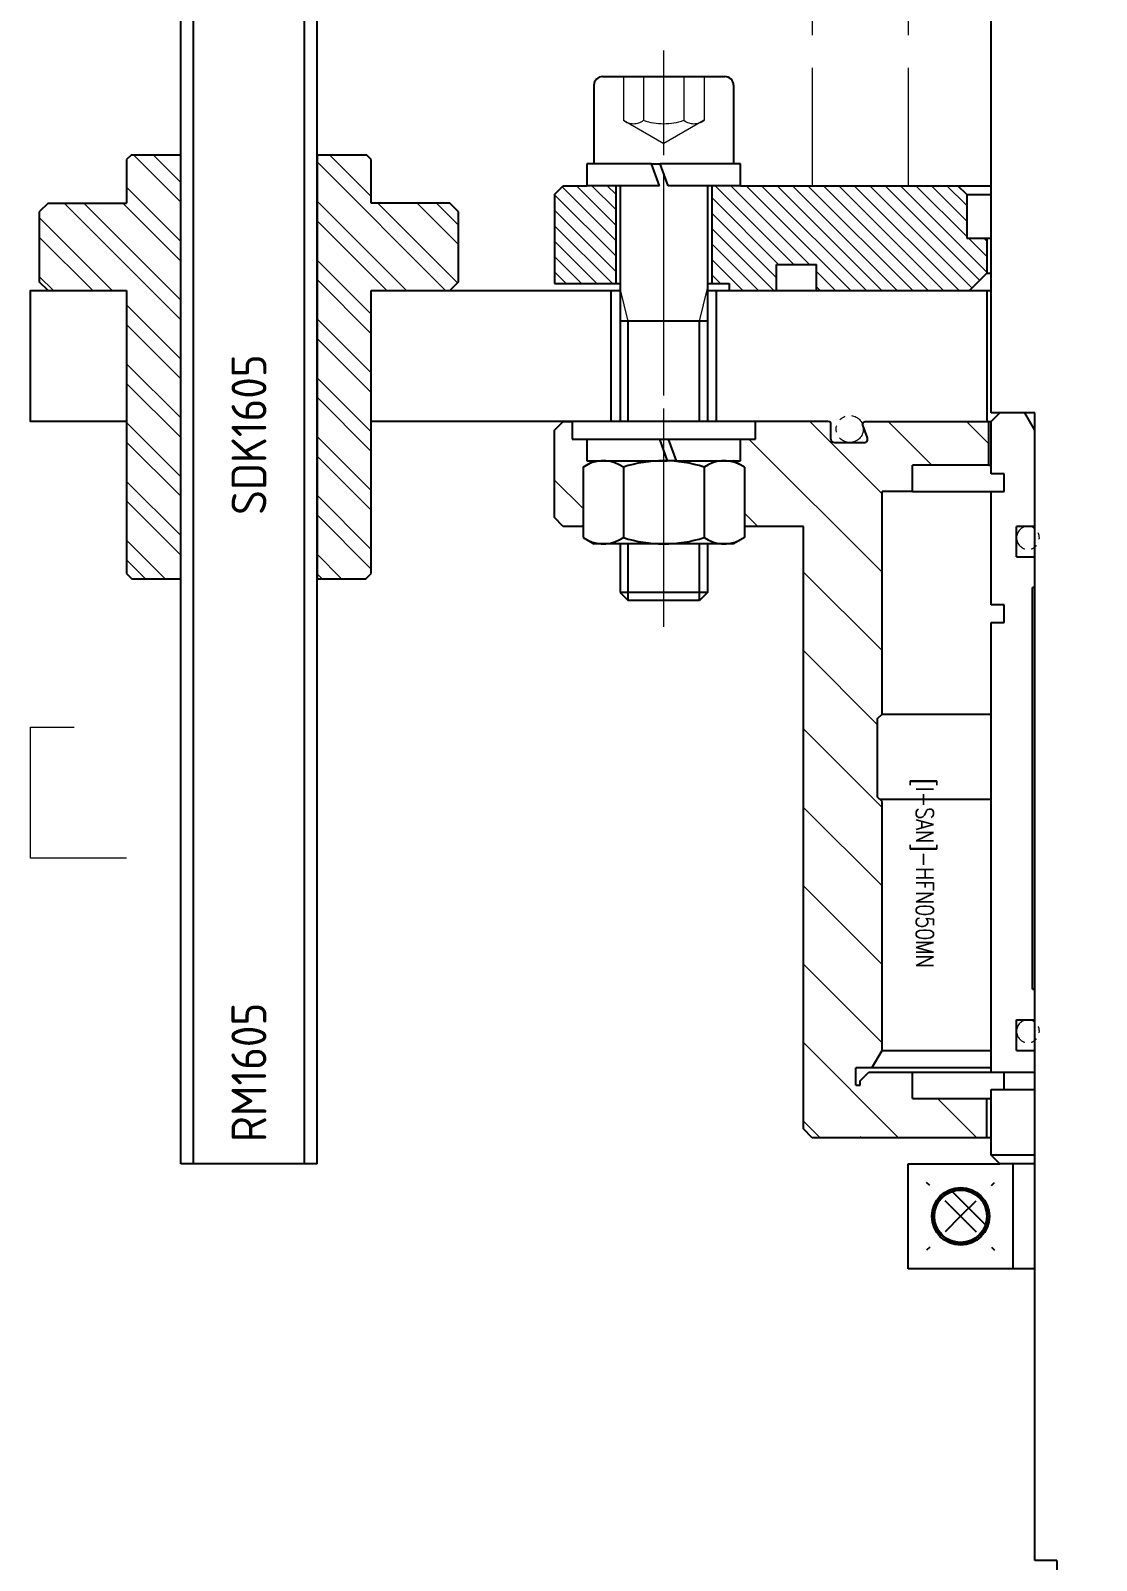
# Model space of a CAD drawing. Header units: millimetres. Extents: x 334 to 3694, y 0 to 2376.
# Drawn here: x 1121.9 to 1244, y 630.5 to 805.7 of the extents above; entities that cross this region are included whole.
import ezdxf
from ezdxf.enums import TextEntityAlignment as Align

# ---------------------------------------------------------------- set-up
doc = ezdxf.new("R2010")
doc.units = ezdxf.units.MM
doc.header["$LTSCALE"] = 3
for name, pattern in [('AM_ISO02W050x2', [3.75, 3, -0.75]), ('AM_ISO08W050x2', [9, 6, -0.75, 1.5, -0.75]), ('CENTER', [2, 1.25, -0.25, 0.25, -0.25]), ('DASHED', [0.75, 0.5, -0.25]), ('PHANTOM', [2.5, 1.25, -0.25, 0.25, -0.25, 0.25, -0.25])]:
    doc.linetypes.add(name, pattern=pattern)
for name, color, linetype, lineweight in [('1_외형선', 7, 'Continuous', 25), ('2_숨은선', 2, 'DASHED', 20), ('3_중심선', 1, 'CENTER', 18), ('5_파단선', 5, 'PHANTOM', 9), ('6_가는선', 3, 'Continuous', 18), ('7_가상선', 6, 'PHANTOM', 9), ('AM_4', 3, 'Continuous', 25)]:
    doc.layers.add(name, color=color, linetype=linetype, lineweight=lineweight)
doc.layers.add('9', color=3, linetype='Continuous')
doc.styles.get("Standard").update_dxf_attribs({"font": 'isocp.shx'})
doc.styles.add('축척01', font='romans.shx', dxfattribs={"width": 0.8, "height": 3, "bigfont": 'whgtxt.shx'})
pattern_1 = [(135, (1320.824111242852, 139.3849628176683), (-4.490128060534569, -4.490128060534585), [])]

# ---------------------------------------------------------------- blocks, each defined once
blk = doc.blocks.new('SW_CENTERMARKSYMBOL_9')
for p, q in [((0, 2.500000000000002), (0, 2.750000000000003)), ((0, 0), (0, 1.250000000000001)), ((-2.500000000000002, 0), (-2.750000000000003, 0)), ((0, 0), (-1.250000000000001, 0)), ((0, 0), (0, -1.250000000000001)), ((0, 0), (1.250000000000001, 0)), ((2.500000000000002, 0), (2.750000000000003, 0)), ((0, -2.500000000000002), (0, -2.750000000000003))]:
    blk.add_line(p, q)
blk = doc.blocks.new('A$C1CC36F42')
at = {"linetype": 'Continuous'}
for p, q in [((50.00000118293087, 15.60000045742436), (240.0000011829305, 15.60000045742436)), ((50.00000118293087, 4.574242211674573e-07), (240.0000011829305, 4.574242211674573e-07))]:
    blk.add_line(p, q, dxfattribs=at)
blk.add_line((50.00000118293087, 4.574242211674573e-07), (50.00000118293087, 15.60000045742436))
at = {"layer": '9', "linetype": 'Continuous'}
for p, q in [((50.00000118293087, 14.15000045742431), (240.0000011829305, 14.15000045742431)), ((50.00000118293076, 1.450000457424267), (240.0000011829305, 1.450000457424267))]:
    blk.add_line(p, q, dxfattribs=at)
at = {"layer": '3_중심선'}
blk.add_text('RM1605', height=4, dxfattribs=at).set_placement((60.47576328512253, 7.800000457424176), align=Align.MIDDLE)
blk = doc.blocks.new('1605SDK')
at = {"layer": '6_가는선'}
h = blk.add_hatch(dxfattribs=at)
h.set_pattern_fill('ANSI32', color=256, scale=0.4999999999999999, angle=-1.272221872585407e-14)
h.set_pattern_definition([(44.99999999999999, (-595.1730891337835, 887.6609036433792), (-3.367596045400931, 3.367596045400933), []), (44.99999999999999, (-592.9280241337834, 887.6609036433792), (-3.367596045400931, 3.367596045400933), [])])
h.paths.add_polyline_path([(196.2500001825142, 158.8000005964104), (196.2500001825142, 164.5000019464105), (195.7500001825142, 165.0000019464105), (190.7500001825142, 165.0000019464105), (190.7500061825142, 174.0000050964106), (189.7500061825142, 175.0000050964106), (181.7500061825141, 175.0000050964106), (180.7500061825142, 174.0000050964106), (180.7500061825142, 171.0000260389552), (180.7500001825142, 165.0000080464106), (148.3500059825142, 165.0000080464106), (147.7499998825143, 164.4000019464106), (147.7499998825143, 158.8000005964104)])
h.paths.add_polyline_path([(147.7499998825143, 143.2000005964103), (147.7499998825143, 137.6000068464105), (148.3499908825144, 137.0000158464104), (180.7500061825141, 137.0000158464104), (180.7500061825142, 128.0000053964104), (181.7500061825142, 127.0000053964104), (189.7500061825142, 127.0000053964106), (190.7500061825142, 128.0000053964106), (190.7500001825142, 137.0000068464105), (195.7500001825142, 137.0000068464105), (196.2500001825142, 137.5000068464105), (196.2500001825146, 143.2000005964103)])
for p, q in [((180.7500061825141, 174.0000050964106), (181.7500061825141, 175.0000050964106)), ((189.7500061825142, 175.0000050964106), (181.7500061825141, 175.0000050964106)), ((190.7500061825142, 174.0000050964106), (189.7500061825142, 175.0000050964106)), ((148.3500059825142, 165.0000080464106), (147.7499998825143, 164.4000019464106)), ((180.7500001825142, 165.0000080464106), (148.3500059825142, 165.0000080464106)), ((195.7500001825142, 165.0000019464105), (190.7500001825142, 165.0000019464105)), ((196.2500001825142, 164.5000019464105), (195.7500001825142, 165.0000019464105)), ((147.7499998825143, 164.4000019464106), (147.7499998825143, 158.8000005964104)), ((196.2500001825142, 158.8000005964104), (196.2500001825142, 164.5000019464105)), ((147.7499998825143, 143.2000005964105), (147.7499998825143, 137.6000068464105)), ((196.2500001825142, 137.5000068464105), (196.2500001825146, 143.2000005964101)), ((147.7499998825143, 137.6000068464105), (148.3499908825144, 137.0000158464104)), ((148.3499908825144, 137.0000158464104), (180.7500061825141, 137.0000158464104)), ((180.7500061825141, 137.0000158464104), (180.7500061825142, 128.0000053964104)), ((190.7500001825142, 137.0000068464105), (195.7500001825142, 137.0000068464105)), ((195.7500001825142, 137.0000068464105), (196.2500001825142, 137.5000068464105)), ((181.7500061825142, 127.0000053964104), (180.7500061825142, 128.0000053964104)), ((189.7500061825142, 127.0000053964106), (190.7500061825142, 128.0000053964106)), ((181.7500061825142, 127.0000053964104), (189.7500061825142, 127.0000053964106))]:
    blk.add_line(p, q)
at = {"layer": '1_외형선'}
for p, q in [((180.7500061825141, 174.0000050964106), (180.7500001825142, 165.0000080464106)), ((190.7500061825142, 174.0000050964106), (190.7500001825142, 165.0000019464105)), ((147.7499998825143, 158.8000005964104), (196.2500001825142, 158.8000005964104)), ((196.2500001825142, 143.2000005964103), (147.7499998825143, 143.2000005964103)), ((190.7500061825142, 128.0000053964106), (190.7500001825142, 137.0000068464105))]:
    blk.add_line(p, q, dxfattribs=at)
at = {"layer": '3_중심선'}
blk.add_text('SDK1605', height=4, dxfattribs=at).set_placement((164.2500030325142, 151.0000052464106), align=Align.MIDDLE)
blk = doc.blocks.new('*U71')
at = {"layer": '1_외형선'}
for p, q in [((1110.160913189513, 799.4230953162981), (1110.160913189513, 790.4230953162981)), ((1111.160913189513, 800.4230953162981), (1125.160913189513, 800.4230953162979)), ((1126.160913189513, 799.4230953162979), (1126.160913189513, 790.4230953162979)), ((1116.750987603848, 790.423095316298), (1117.750987603848, 790.423095316298)), ((1113.160913189513, 787.9230953162981), (1113.160913189513, 776.173095316298)), ((1123.160913189513, 787.9230953162979), (1123.160913189513, 776.173095316298)), ((1113.160913189513, 776.173095316298), (1113.160913189513, 772.423095316298)), ((1123.160913189513, 776.173095316298), (1123.160913189513, 772.423095316298)), ((1113.160913189513, 772.423095316298), (1113.160913189513, 760.9230953162976)), ((1123.160913189513, 772.423095316298), (1113.160913189513, 772.423095316298)), ((1123.160913189513, 772.423095316298), (1123.160913189513, 760.9230953162975)), ((1113.160913189512, 746.9230953162976), (1113.160913189512, 741.3432703162981)), ((1123.160913189512, 746.9230953162975), (1123.160913189512, 741.343270316298)), ((1113.160913189512, 741.3432703162981), (1114.081088189512, 740.423095316298)), ((1123.160913189512, 741.343270316298), (1113.160913189512, 741.3432703162981)), ((1123.160913189512, 741.343270316298), (1122.240738189513, 740.423095316298)), ((1122.240738189513, 740.423095316298), (1114.081088189512, 740.423095316298))]:
    blk.add_line(p, q, dxfattribs=at)
for centre, start, end in [((1111.160913189513, 799.4230953162981), 89.9999999999995, 179.9999999999994), ((1125.160913189513, 799.4230953162979), 359.9999999999996, 89.99999999999947)]:
    blk.add_arc(centre, 1, start, end, dxfattribs=at)
at = {"layer": '2_숨은선', "linetype": 'AM_ISO02W050x2'}
for p, q in [((1113.540913189513, 800.423095316298), (1113.540913189513, 795.423095316298)), ((1115.850913189513, 800.423095316298), (1115.850913189513, 795.423095316298)), ((1120.470913189513, 800.423095316298), (1120.470913189513, 795.423095316298)), ((1122.780913189513, 800.423095316298), (1122.780913189513, 795.423095316298)), ((1113.540913189513, 795.423095316298), (1118.160913189513, 792.755737072642)), ((1122.780913189513, 795.423095316298), (1118.160913189513, 792.755737072642))]:
    blk.add_line(p, q, dxfattribs=at)
for centre, radius, start, end in [((1114.695913189513, 796.9078869776504), 1.881125003188623, 232.1211205082808, 307.8788794917181), ((1118.160913189513, 801.9567619744618), 6.93, 250.5287793655088, 289.4712206344902), ((1121.625913189513, 796.9078869776504), 1.881125003188623, 232.1211205082808, 307.878879491718)]:
    blk.add_arc(centre, radius, start, end, dxfattribs=at)
at = {"layer": '3_중심선', "linetype": 'AM_ISO08W050x2'}
blk.add_line((1118.160913189512, 737.423095316298), (1118.160913189513, 803.423095316298), dxfattribs=at)
at = {"layer": '6_가는선'}
for p, q in [((1114.081088189513, 772.423095316298), (1113.160913189513, 776.173095316298)), ((1122.240738189513, 772.423095316298), (1123.160913189513, 776.173095316298))]:
    blk.add_line(p, q, dxfattribs=at)
at = {"layer": 'AM_4'}
for p, q in [((1114.081088189513, 760.9230953162976), (1114.081088189513, 772.423095316298)), ((1122.240738189513, 760.9230953162975), (1122.240738189513, 772.423095316298)), ((1114.081088189512, 740.423095316298), (1114.081088189512, 746.9230953162976)), ((1122.240738189513, 740.423095316298), (1122.240738189513, 746.9230953162975))]:
    blk.add_line(p, q, dxfattribs=at)
blk = doc.blocks.new('*U72')
at = {"layer": '1_외형선'}
for p, q in [((1109.360913189513, 790.4230953162981), (1109.360913189513, 787.9230953162981)), ((1116.750987603848, 790.423095316298), (1109.360913189513, 790.4230953162981)), ((1117.660913189513, 787.923095316298), (1116.750987603848, 790.423095316298)), ((1126.960913189513, 790.4230953162979), (1117.750987603848, 790.423095316298)), ((1118.660913189513, 787.923095316298), (1117.750987603848, 790.423095316298)), ((1126.960913189513, 787.9230953162979), (1126.960913189513, 790.4230953162979)), ((1117.660913189513, 787.923095316298), (1109.360913189513, 787.9230953162981)), ((1126.960913189513, 787.9230953162979), (1118.660913189513, 787.923095316298))]:
    blk.add_line(p, q, dxfattribs=at)
blk = doc.blocks.new('*U73')
at = {"layer": '1_외형선'}
for p, q in [((1108.920913189513, 755.7071809825025), (1110.160913189513, 756.4230953162976)), ((1108.920913189513, 755.7071809825025), (1108.920913189512, 747.6390096500927)), ((1113.540913189513, 755.7071809825025), (1113.540913189513, 747.6390096500927)), ((1119.570838775178, 756.4230953162975), (1118.570838775178, 756.4230953162975)), ((1122.780913189513, 755.7071809825023), (1122.780913189513, 747.6390096500926)), ((1127.400913189513, 755.7071809825023), (1126.160913189513, 756.4230953162975)), ((1127.400913189513, 755.7071809825023), (1127.400913189512, 747.6390096500926)), ((1108.920913189512, 747.6390096500927), (1110.160913189512, 746.9230953162976)), ((1126.160913189512, 746.9230953162975), (1110.160913189512, 746.9230953162976)), ((1127.400913189512, 747.6390096500926), (1126.160913189512, 746.9230953162975))]:
    blk.add_line(p, q, dxfattribs=at)
for centre, radius, start, end in [((1111.230913189513, 752.3383654420338), 4.084729874263811, 55.56153059526844, 115.5615305952677), ((1118.160913189512, 741.158047319935), 15.26504799636253, 72.38303115961277, 107.6169688403863), ((1125.090913189513, 752.3383654420337), 4.084729874263811, 64.43846940473234, 124.4384694047307), ((1111.230913189513, 751.0078251905614), 4.084729874263811, 244.4384694047318, 304.4384694047313), ((1118.160913189513, 762.18814331266), 15.26504799636253, 252.3830311596127, 287.6169688403862), ((1125.090913189513, 751.0078251905613), 4.084729874263811, 235.5615305952676, 295.5615305952671)]:
    blk.add_arc(centre, radius, start, end, dxfattribs=at)
blk = doc.blocks.new('*U74')
at = {"layer": '1_외형선'}
for p, q in [((1128.660913189513, 760.9230953162975), (1107.660913189513, 760.9230953162976)), ((1107.660913189513, 760.9230953162976), (1107.660913189513, 758.9230953162976)), ((1128.660913189513, 758.9230953162975), (1128.660913189513, 760.9230953162975)), ((1107.660913189513, 758.9230953162976), (1109.360913189513, 758.9230953162976)), ((1117.660913189513, 758.9230953162976), (1118.660913189513, 758.9230953162975)), ((1126.960913189513, 758.9230953162975), (1128.660913189513, 758.9230953162975))]:
    blk.add_line(p, q, dxfattribs=at)
blk = doc.blocks.new('*U75')
at = {"layer": '1_외형선'}
for p, q in [((1109.360913189513, 758.9230953162976), (1117.660913189513, 758.9230953162976)), ((1109.360913189513, 758.9230953162976), (1109.360913189513, 756.4230953162976)), ((1117.660913189513, 758.9230953162976), (1118.570838775178, 756.4230953162976)), ((1118.660913189513, 758.9230953162976), (1119.570838775178, 756.4230953162976)), ((1118.660913189513, 758.9230953162976), (1126.960913189513, 758.9230953162975)), ((1126.960913189513, 756.4230953162975), (1126.960913189513, 758.9230953162975)), ((1109.360913189513, 756.4230953162976), (1118.570838775178, 756.4230953162976)), ((1119.570838775178, 756.4230953162976), (1126.960913189513, 756.4230953162975))]:
    blk.add_line(p, q, dxfattribs=at)
blk = doc.blocks.new('A$C2ec57b86!a')
at = {"layer": '1_외형선', "ltscale": 5}
for p, q in [((-30.0000000028449, -552.9999999999998), (-29.99999999999955, 55)), ((-24.99999999999955, -684.4000000003455), (-24.99999999999955, -552.9999999999924))]:
    blk.add_line(p, q, dxfattribs=at)
at = {"layer": '1_외형선'}
for p, q in [((-24.99999999999955, -552.9999999999924), (-30.0000000028449, -552.9999999999998)), ((-22.49999999999955, -684.4000000003455), (-25.00000000003797, -684.4000000003455))]:
    blk.add_line(p, q, dxfattribs=at)
blk.add_lwpolyline([(-22.49999999999955, -684.4000000003455), (-22.49999999999955, -688.4000000003452)], dxfattribs=at)

msp = doc.modelspace()

# ---------------------------------------------------------------- hatches: boundary and pattern name
at = {"layer": '1_외형선'}
h = msp.add_hatch(dxfattribs=at)
h.set_pattern_fill('ANSI31', color=256, scale=2, angle=90.0000000000001, style=0)
h.set_pattern_definition(pattern_1)
edge = h.paths.add_edge_path(flags=0)
edge.add_arc((1228.442264940766, 669.923095316298), 2.999999999999999, 45, 404.9999999999999)
at = {"layer": '6_가는선'}
h = msp.add_hatch(dxfattribs=at)
h.set_pattern_fill('ANSI31', color=256, scale=10, angle=-90.00000000000001, style=0)
h.set_pattern_definition([(314.9999999999999, (1111.025790782086, 1805.324094428368), (0.8838834764831847, 0.8838834764831841), [])])
edge = h.paths.add_edge_path(flags=0)
edge.add_line((1229.442264940766, 775.923095316298), (1231.442264940766, 777.923095316298))
edge.add_line((1211.942264940766, 775.923095316298), (1229.442264940766, 775.923095316298))
edge.add_line((1211.942264940766, 778.923095316298), (1211.942264940766, 775.923095316298))
edge.add_line((1207.342264940766, 778.923095316298), (1211.942264940766, 778.923095316298))
edge.add_line((1207.342264940766, 775.923095316298), (1207.342264940766, 778.923095316298))
edge.add_line((1201.942264940766, 775.923095316298), (1207.342264940766, 775.923095316298))
edge.add_line((1201.942264940766, 776.723095316298), (1201.942264940766, 775.923095316298))
edge.add_line((1199.942264940766, 776.723095316298), (1201.942264940766, 776.723095316298))
edge.add_line((1199.942264940766, 787.923095316298), (1199.942264940766, 776.723095316298))
edge.add_line((1228.142264940766, 787.923095316298), (1199.942264940766, 787.923095316298))
edge.add_line((1229.142264940766, 786.923095316298), (1228.142264940766, 787.923095316298))
edge.add_line((1229.142264940766, 781.923095316298), (1229.142264940766, 786.923095316298))
edge.add_line((1231.442264940766, 781.923095316298), (1229.142264940766, 781.923095316298))
edge.add_line((1231.442264940766, 777.923095316298), (1231.442264940766, 781.923095316298))
edge = h.paths.add_edge_path(flags=0)
edge.add_line((1321.442264940766, 780.423095316298), (1320.642264940766, 780.423095316298))
edge.add_line((1320.642264940766, 780.423095316298), (1320.642264940766, 777.923095316298))
edge.add_line((1320.642264940766, 777.923095316298), (1318.942264940766, 777.923095316298))
edge.add_line((1318.942264940766, 777.923095316298), (1318.942264940766, 775.923095316298))
edge.add_line((1316.542264940766, 775.923095316298), (1318.942264940766, 775.923095316298))
edge.add_line((1316.542264940766, 778.923095316298), (1316.542264940766, 775.923095316298))
edge.add_line((1311.942264940766, 778.923095316298), (1316.542264940766, 778.923095316298))
edge.add_line((1311.942264940766, 775.923095316298), (1311.942264940766, 778.923095316298))
edge.add_line((1294.442264940766, 775.923095316298), (1311.942264940766, 775.923095316298))
edge.add_line((1292.442264940766, 777.923095316298), (1294.442264940766, 775.923095316298))
edge.add_line((1292.442264940766, 781.923095316298), (1292.442264940766, 777.923095316298))
edge.add_line((1294.742264940766, 781.923095316298), (1292.442264940766, 781.923095316298))
edge.add_line((1294.742264940766, 786.923095316298), (1294.742264940766, 781.923095316298))
edge.add_line((1295.742264940766, 787.923095316298), (1294.742264940766, 786.923095316298))
edge.add_line((1320.202264940766, 787.923095316298), (1295.742264940766, 787.923095316298))
edge.add_line((1320.202264940766, 781.1390096500932), (1320.202264940766, 787.923095316298))
edge.add_line((1321.442264940766, 780.423095316298), (1320.202264940766, 781.1390096500932))
edge = h.paths.add_edge_path(flags=0)
edge.add_line((1181.942264940766, 776.723095316298), (1188.942264940766, 776.723095316298))
edge.add_line((1181.942264940766, 786.923095316298), (1181.942264940766, 776.723095316298))
edge.add_line((1182.942264940766, 787.923095316298), (1181.942264940766, 786.923095316298))
edge.add_line((1188.942264940766, 787.923095316298), (1182.942264940766, 787.923095316298))
edge.add_line((1188.942264940766, 776.723095316298), (1188.942264940766, 787.923095316298))
edge = h.paths.add_edge_path(flags=0)
edge.add_line((1338.242264940766, 777.923095316298), (1338.242264940766, 780.423095316298))
edge.add_line((1338.242264940766, 780.423095316298), (1337.442264940766, 780.423095316298))
edge.add_line((1338.682264940766, 781.1390096500932), (1337.442264940766, 780.423095316298))
edge.add_line((1338.682264940766, 787.923095316298), (1338.682264940766, 781.1390096500932))
edge.add_line((1340.942264940766, 787.923095316298), (1338.682264940766, 787.923095316298))
edge.add_line((1341.942264940766, 786.923095316298), (1340.942264940766, 787.923095316298))
edge.add_line((1341.942264940766, 776.723095316298), (1341.942264940766, 786.923095316298))
edge.add_line((1339.942264940766, 776.723095316298), (1341.942264940766, 776.723095316298))
edge.add_line((1339.942264940766, 776.723095316298), (1339.942264940766, 777.923095316298))
edge.add_line((1339.942264940766, 777.923095316298), (1338.242264940766, 777.923095316298))
edge = h.paths.add_edge_path(flags=0)
edge.add_line((1337.442264940766, 780.423095316298), (1334.942264940766, 780.423095316298))
edge.add_line((1338.682264940766, 781.1390096500932), (1337.442264940766, 780.423095316298))
edge.add_line((1338.682264940766, 787.923095316298), (1338.682264940766, 781.1390096500932))
edge.add_line((1338.682264940766, 787.923095316298), (1334.942264940766, 787.923095316298))
edge.add_line((1334.942264940766, 787.923095316298), (1334.942264940766, 780.423095316298))
edge = h.paths.add_edge_path(flags=0)
edge.add_line((1320.202264940766, 781.1390096500932), (1320.202264940766, 787.923095316298))
edge.add_line((1321.442264940766, 780.423095316298), (1320.202264940766, 781.1390096500932))
edge.add_line((1323.942264940766, 780.423095316298), (1321.442264940766, 780.423095316298))
edge.add_line((1323.942264940766, 780.423095316298), (1323.942264940766, 787.923095316298))
edge.add_line((1323.942264940766, 787.923095316298), (1320.202264940766, 787.923095316298))
edge = h.paths.add_edge_path(flags=0)
edge.add_line((1318.942264940766, 777.923095316298), (1318.942264940766, 775.923095316298))
edge.add_line((1323.942264940766, 777.923095316298), (1318.942264940766, 777.923095316298))
edge.add_line((1323.942264940766, 776.723095316298), (1323.942264940766, 777.923095316298))
edge.add_line((1321.942264940766, 776.723095316298), (1323.942264940766, 776.723095316298))
edge.add_line((1321.942264940766, 775.923095316298), (1321.942264940766, 776.723095316298))
edge.add_line((1318.942264940766, 775.923095316298), (1321.942264940766, 775.923095316298))
edge = h.paths.add_edge_path(flags=0)
edge.add_line((1339.942264940766, 776.723095316298), (1339.942264940766, 777.923095316298))
edge.add_line((1334.942264940766, 776.723095316298), (1339.942264940766, 776.723095316298))
edge.add_line((1334.942264940766, 777.923095316298), (1334.942264940766, 776.723095316298))
edge.add_line((1339.942264940766, 777.923095316298), (1334.942264940766, 777.923095316298))
edge = h.paths.add_edge_path(flags=0)
edge.add_line((1323.942264940766, 780.423095316298), (1320.642264940766, 780.423095316298))
edge.add_line((1323.942264940766, 777.923095316298), (1323.942264940766, 780.423095316298))
edge.add_line((1323.942264940766, 777.923095316298), (1320.642264940766, 777.923095316298))
edge.add_line((1320.642264940766, 780.423095316298), (1320.642264940766, 777.923095316298))
edge = h.paths.add_edge_path(flags=0)
edge.add_line((1338.242264940766, 777.923095316298), (1338.242264940766, 780.423095316298))
edge.add_line((1338.242264940766, 777.923095316298), (1334.942264940766, 777.923095316298))
edge.add_line((1334.942264940766, 780.423095316298), (1334.942264940766, 777.923095316298))
edge.add_line((1338.242264940766, 780.423095316298), (1334.942264940766, 780.423095316298))
edge = h.paths.add_edge_path(flags=0)
edge.add_line((1337.442264940766, 780.423095316298), (1334.942264940766, 780.423095316298))
edge.add_line((1338.682264940766, 781.1390096500932), (1337.442264940766, 780.423095316298))
edge.add_line((1338.682264940766, 787.923095316298), (1338.682264940766, 781.1390096500932))
edge.add_line((1338.682264940766, 787.923095316298), (1334.942264940766, 787.923095316298))
edge.add_line((1334.942264940766, 787.923095316298), (1334.942264940766, 780.423095316298))
edge = h.paths.add_edge_path(flags=0)
edge.add_line((1320.202264940766, 781.1390096500932), (1320.202264940766, 787.923095316298))
edge.add_line((1321.442264940766, 780.423095316298), (1320.202264940766, 781.1390096500932))
edge.add_line((1323.942264940766, 780.423095316298), (1321.442264940766, 780.423095316298))
edge.add_line((1323.942264940766, 780.423095316298), (1323.942264940766, 787.923095316298))
edge.add_line((1323.942264940766, 787.923095316298), (1320.202264940766, 787.923095316298))
edge = h.paths.add_edge_path(flags=0)
edge.add_line((1318.942264940766, 777.923095316298), (1318.942264940766, 775.923095316298))
edge.add_line((1323.942264940766, 777.923095316298), (1318.942264940766, 777.923095316298))
edge.add_line((1323.942264940766, 776.723095316298), (1323.942264940766, 777.923095316298))
edge.add_line((1321.942264940766, 776.723095316298), (1323.942264940766, 776.723095316298))
edge.add_line((1321.942264940766, 775.923095316298), (1321.942264940766, 776.723095316298))
edge.add_line((1318.942264940766, 775.923095316298), (1321.942264940766, 775.923095316298))
edge = h.paths.add_edge_path(flags=0)
edge.add_line((1339.942264940766, 776.723095316298), (1339.942264940766, 777.923095316298))
edge.add_line((1334.942264940766, 776.723095316298), (1339.942264940766, 776.723095316298))
edge.add_line((1334.942264940766, 777.923095316298), (1334.942264940766, 776.723095316298))
edge.add_line((1339.942264940766, 777.923095316298), (1334.942264940766, 777.923095316298))
edge = h.paths.add_edge_path(flags=0)
edge.add_line((1323.942264940766, 780.423095316298), (1320.642264940766, 780.423095316298))
edge.add_line((1323.942264940766, 777.923095316298), (1323.942264940766, 780.423095316298))
edge.add_line((1323.942264940766, 777.923095316298), (1320.642264940766, 777.923095316298))
edge.add_line((1320.642264940766, 780.423095316298), (1320.642264940766, 777.923095316298))
edge = h.paths.add_edge_path(flags=0)
edge.add_line((1338.242264940766, 777.923095316298), (1338.242264940766, 780.423095316298))
edge.add_line((1338.242264940766, 777.923095316298), (1334.942264940766, 777.923095316298))
edge.add_line((1334.942264940766, 780.423095316298), (1334.942264940766, 777.923095316298))
edge.add_line((1338.242264940766, 780.423095316298), (1334.942264940766, 780.423095316298))
h = msp.add_hatch(dxfattribs=at)
h.set_pattern_fill('ANSI31', color=256, scale=2, angle=90.0000000000001, style=0)
h.set_pattern_definition(pattern_1)
edge = h.paths.add_edge_path(flags=0)
edge.add_line((1185.642264940766, 758.9230953162976), (1185.642264940766, 756.4230953162976))
edge.add_line((1185.642264940766, 756.4230953162976), (1186.442264940766, 756.4230953162976))
edge.add_line((1186.442264940766, 756.4230953162976), (1185.202264940766, 755.7071809825025))
edge.add_line((1185.202264940766, 755.7071809825025), (1185.202264940766, 748.9230953160335))
edge.add_line((1182.942264940317, 748.9230953158492), (1185.202264940766, 748.9230953160335))
edge.add_line((1181.942264941214, 749.9230953167469), (1182.942264940317, 748.9230953158494))
edge.add_line((1181.942264940766, 759.923095316298), (1181.942264941214, 749.9230953167469))
edge.add_line((1182.942264940317, 760.9230953167469), (1181.942264940766, 759.923095316298))
edge.add_line((1183.942264940766, 760.9230953166652), (1182.942264940317, 760.9230953167469))
edge.add_line((1183.942264940766, 760.9230953166652), (1183.942264940766, 758.9230953162976))
edge.add_line((1183.942264940766, 758.9230953162976), (1185.642264940766, 758.9230953162976))
edge = h.paths.add_edge_path(flags=0)
edge.add_line((1188.442264940766, 756.4230953162976), (1186.442264940766, 756.4230953162976))
edge.add_line((1188.442264940766, 748.923095316298), (1188.442264940766, 756.4230953162976))
edge.add_line((1185.202264940766, 748.9230953160335), (1188.442264940766, 748.9230953162978))
edge.add_line((1185.202264940766, 755.7071809825025), (1185.202264940766, 748.9230953160335))
edge.add_line((1186.442264940766, 756.4230953162976), (1185.202264940766, 755.7071809825025))
edge = h.paths.add_edge_path(flags=0)
edge.add_line((1183.942264940766, 760.9230953162976), (1183.942264940766, 758.9230953162976))
edge.add_line((1188.442264940766, 760.923095316298), (1183.942264940766, 760.9230953166652))
edge.add_line((1188.442264940766, 758.9230953162976), (1188.442264940766, 760.923095316298))
edge.add_line((1183.942264940766, 758.9230953162976), (1188.442264940766, 758.9230953162976))
edge = h.paths.add_edge_path(flags=0)
edge.add_line((1185.642264940766, 758.9230953162976), (1185.642264940766, 756.4230953162976))
edge.add_line((1185.642264940766, 758.9230953162976), (1188.442264940766, 758.9230953162976))
edge.add_line((1188.442264940766, 756.4230953162976), (1188.442264940766, 758.9230953162976))
edge.add_line((1185.642264940766, 756.4230953162976), (1188.442264940766, 756.4230953162976))
edge = h.paths.add_edge_path(flags=0)
edge.add_line((1188.442264940766, 756.4230953162976), (1186.442264940766, 756.4230953162976))
edge.add_line((1188.442264940766, 748.923095316298), (1188.442264940766, 756.4230953162976))
edge.add_line((1185.202264940766, 748.9230953160335), (1188.442264940766, 748.9230953162978))
edge.add_line((1185.202264940766, 755.7071809825025), (1185.202264940766, 748.9230953160335))
edge.add_line((1186.442264940766, 756.4230953162976), (1185.202264940766, 755.7071809825025))
edge = h.paths.add_edge_path(flags=0)
edge.add_line((1183.942264940766, 760.9230953162976), (1183.942264940766, 758.9230953162976))
edge.add_line((1188.442264940766, 760.923095316298), (1183.942264940766, 760.9230953166652))
edge.add_line((1188.442264940766, 758.9230953162976), (1188.442264940766, 760.923095316298))
edge.add_line((1183.942264940766, 758.9230953162976), (1188.442264940766, 758.9230953162976))
edge = h.paths.add_edge_path(flags=0)
edge.add_line((1185.642264940766, 758.9230953162976), (1185.642264940766, 756.4230953162976))
edge.add_line((1185.642264940766, 758.9230953162976), (1188.442264940766, 758.9230953162976))
edge.add_line((1188.442264940766, 756.4230953162976), (1188.442264940766, 758.9230953162976))
edge.add_line((1185.642264940766, 756.4230953162976), (1188.442264940766, 756.4230953162976))
h = msp.add_hatch(dxfattribs=at)
h.set_pattern_fill('ANSI31', color=256, scale=2, angle=90.0000000000001, style=0)
h.set_pattern_definition(pattern_1)
edge = h.paths.add_edge_path(flags=0)
edge.add_line((1202.442264940766, 756.4230953162975), (1203.242264940766, 756.4230953162975))
edge.add_line((1203.242264940766, 756.4230953162975), (1203.242264940766, 758.9230953162975))
edge.add_line((1203.242264940766, 758.9230953162975), (1204.942264940766, 758.9230953162975))
edge.add_line((1204.942264940766, 758.9230953162975), (1204.942264940766, 760.9230953162975))
edge.add_line((1213.292264940766, 760.923095316298), (1204.942264940766, 760.923095316298))
edge.add_arc((1213.292264940767, 760.6230953162988), 0.2999999999992724, 4.342517325102054e-11, 90.00000000013027)
edge.add_line((1213.592264940765, 758.9230953163058), (1213.592264940766, 760.623095316299))
edge.add_arc((1213.992264940766, 758.9230953163061), 0.4000000000019099, 180.0000000000651, 269.9999999999349)
edge.add_line((1217.394534300303, 758.5230953163039), (1213.992264940765, 758.5230953163039))
edge.add_arc((1217.394534300303, 758.9230953163035), 0.3999999999996362, -90, 19.999999999972)
edge.add_line((1217.238801556851, 760.5204892733889), (1217.770411348617, 759.0599033736335))
edge.add_spline(control_points=[(1217.520550486555, 760.923095316298), (1217.497460326374, 760.9230953163035), (1217.474055831735, 760.9203560884728), (1217.451435139476, 760.9149875648393), (1217.418765452555, 760.9072341334097), (1217.386983871795, 760.893733308001), (1217.358722243715, 760.8756030978345), (1217.330460615635, 760.8574728876681), (1217.304939449639, 760.8342132391629), (1217.284272164579, 760.8077502939248), (1217.263604879519, 760.7812873486866), (1217.247221446156, 760.7508912260125), (1217.23647858373, 760.7190790420366), (1217.225735721305, 760.6872668580615), (1217.220337128406, 760.6531611934731), (1217.22072986486, 760.6195863531841), (1217.221122601313, 760.5860115128951), (1217.227317499276, 760.5520414613559), (1217.238801556552, 760.5204892733047)], knot_values=[0, 0, 0, 0, 6.974704924527188e-05, 6.974704924527188e-05, 6.974704924527188e-05, 0.0001712360453865153, 0.0001712360453865153, 0.0001712360453865153, 0.0002727250415277574, 0.0002727250415277574, 0.0002727250415277574, 0.0003742140376689944, 0.0003742140376689944, 0.0003742140376689944, 0.0004757030338075965, 0.0004757030338075965, 0.0004757030338075965, 0.0005771920299461983, 0.0005771920299461983, 0.0005771920299461983, 0.0005771920299461983], weights=[1, 1, 1, 1, 1, 1, 1, 1, 1, 1, 1, 1, 1, 1, 1, 1, 1, 1, 1], degree=3, periodic=0)
edge.add_line((1231.692264940766, 760.923095316298), (1217.520550486555, 760.923095316298))
edge.add_line((1231.692264940766, 755.923095316298), (1231.692264940766, 760.923095316298))
edge.add_line((1222.942264940766, 755.923095316298), (1231.692264940766, 755.923095316298))
edge.add_line((1222.942264940766, 752.923095316298), (1222.942264940766, 755.923095316298))
edge.add_line((1219.442264940766, 752.923095316298), (1222.942264940766, 752.923095316298))
edge.add_line((1219.442264940766, 727.4230953162994), (1219.442264940766, 752.923095316298))
edge.add_line((1218.94226494099, 726.9230953160738), (1219.442264940766, 727.4230953162994))
edge.add_line((1218.94226494099, 717.9230953165227), (1218.94226494099, 726.9230953160738))
edge.add_line((1219.442264940766, 717.4230953163053), (1218.94226494099, 717.9230953165222))
edge.add_line((1219.442264940167, 688.9230953166468), (1219.442264940766, 717.4230953163053))
edge.add_line((1218.287564402984, 686.9230953159529), (1219.442264940167, 688.9230953166467))
edge.add_line((1216.442264940766, 686.923095316298), (1218.287564402984, 686.9230953159527))
edge.add_line((1216.442264940766, 684.923095316298), (1216.442264940766, 686.923095316298))
edge.add_line((1216.942264940766, 684.923095316298), (1216.442264940766, 684.923095316298))
edge.add_line((1216.942264941214, 685.4230953158492), (1216.942264940765, 684.923095316298))
edge.add_line((1217.942264940317, 686.4230953167469), (1216.942264941214, 685.4230953158492))
edge.add_line((1222.942264940766, 686.4230953162985), (1217.942264940317, 686.4230953167473))
edge.add_line((1222.942264940766, 683.423095316298), (1222.942264940766, 686.4230953162985))
edge.add_line((1231.442264940766, 683.423095316298), (1222.942264940766, 683.423095316298))
edge.add_line((1231.442264940766, 678.923095316298), (1231.442264940766, 683.423095316298))
edge.add_line((1217.042264940721, 678.9230953162535), (1231.442264940766, 678.9230953162983))
edge.add_line((1216.942264940766, 679.0230953162984), (1217.042264940721, 678.923095316253))
edge.add_line((1216.942264940766, 678.923095316298), (1216.942264940766, 679.0230953162984))
edge.add_line((1211.442264940317, 678.9230953158492), (1216.942264940766, 678.9230953162978))
edge.add_line((1210.442264940766, 679.923095316298), (1211.442264940317, 678.9230953158492))
edge.add_line((1210.442264940766, 748.923095316298), (1210.442264940766, 679.923095316298))
edge.add_line((1203.682264940766, 748.923095316298), (1210.442264940766, 748.923095316298))
edge.add_line((1203.682264940766, 748.923095316298), (1203.682264940766, 755.7071809825023))
edge.add_line((1203.682264940766, 755.7071809825023), (1202.442264940766, 756.4230953162975))
edge = h.paths.add_edge_path(flags=0)
edge.add_line((1203.682264940766, 748.923095316298), (1203.682264940766, 755.7071809825023))
edge.add_line((1200.442264940766, 748.923095316298), (1203.682264940766, 748.923095316298))
edge.add_line((1200.442264940766, 756.4230953162975), (1200.442264940766, 748.923095316298))
edge.add_line((1202.442264940766, 756.4230953162975), (1200.442264940766, 756.4230953162975))
edge.add_line((1203.682264940766, 755.7071809825023), (1202.442264940766, 756.4230953162975))
edge = h.paths.add_edge_path(flags=0)
edge.add_line((1200.442264940766, 758.9230953162975), (1204.942264940766, 758.9230953162975))
edge.add_line((1200.442264940766, 760.923095316298), (1200.442264940766, 758.9230953162975))
edge.add_line((1204.942264940766, 760.923095316298), (1200.442264940766, 760.923095316298))
edge.add_line((1204.942264940766, 758.9230953162975), (1204.942264940766, 760.9230953162975))
edge = h.paths.add_edge_path(flags=0)
edge.add_line((1200.442264940766, 756.4230953162975), (1203.242264940766, 756.4230953162975))
edge.add_line((1200.442264940766, 758.9230953162975), (1200.442264940766, 756.4230953162975))
edge.add_line((1200.442264940766, 758.9230953162975), (1203.242264940766, 758.9230953162975))
edge.add_line((1203.242264940766, 756.4230953162975), (1203.242264940766, 758.9230953162975))
edge = h.paths.add_edge_path(flags=0)
edge.add_line((1203.682264940766, 748.923095316298), (1203.682264940766, 755.7071809825023))
edge.add_line((1200.442264940766, 748.923095316298), (1203.682264940766, 748.923095316298))
edge.add_line((1200.442264940766, 756.4230953162975), (1200.442264940766, 748.923095316298))
edge.add_line((1202.442264940766, 756.4230953162975), (1200.442264940766, 756.4230953162975))
edge.add_line((1203.682264940766, 755.7071809825023), (1202.442264940766, 756.4230953162975))
edge = h.paths.add_edge_path(flags=0)
edge.add_line((1200.442264940766, 758.9230953162975), (1204.942264940766, 758.9230953162975))
edge.add_line((1200.442264940766, 760.923095316298), (1200.442264940766, 758.9230953162975))
edge.add_line((1204.942264940766, 760.923095316298), (1200.442264940766, 760.923095316298))
edge.add_line((1204.942264940766, 758.9230953162975), (1204.942264940766, 760.9230953162975))
edge = h.paths.add_edge_path(flags=0)
edge.add_line((1200.442264940766, 756.4230953162975), (1203.242264940766, 756.4230953162975))
edge.add_line((1200.442264940766, 758.9230953162975), (1200.442264940766, 756.4230953162975))
edge.add_line((1200.442264940766, 758.9230953162975), (1203.242264940766, 758.9230953162975))
edge.add_line((1203.242264940766, 756.4230953162975), (1203.242264940766, 758.9230953162975))

# ---------------------------------------------------------------- linework, layer by layer
at = {"layer": '1_외형선'}
for p, q in [((1181.942264940766, 786.923095316298), (1182.942264940766, 787.923095316298)), ((1181.942264940766, 786.923095316298), (1181.942264940766, 776.723095316298)), ((1182.942264940766, 787.923095316298), (1185.642264940766, 787.9230953162981)), ((1188.942264940766, 787.923095316298), (1188.942264940766, 776.723095316298)), ((1199.942264940766, 787.923095316298), (1199.942264940766, 776.723095316298)), ((1203.242264940766, 787.9230953162979), (1228.142264940766, 787.9230953162979)), ((1229.142264940766, 786.923095316298), (1228.142264940766, 787.923095316298)), ((1228.142264940766, 787.9230953162979), (1231.942264938042, 787.9230953162803)), ((1229.142264940766, 786.923095316298), (1229.142264940766, 781.923095316298)), ((1229.142264940766, 786.923095316298), (1231.942264938038, 786.923095316285)), ((1229.142264940766, 781.923095316298), (1231.442264940766, 781.9230953162981)), ((1231.442264940766, 781.923095316298), (1231.442264940766, 777.923095316298)), ((1231.442264940766, 781.923095316298), (1231.942264938014, 781.9230953162955)), ((1207.342264940766, 775.923095316298), (1207.342264940766, 778.923095316298)), ((1207.342264940766, 778.923095316298), (1211.942264940766, 778.923095316298)), ((1211.942264940766, 775.923095316298), (1211.942264940766, 778.923095316298)), ((1231.442264940766, 777.923095316298), (1229.442264940766, 775.923095316298)), ((1231.442264940766, 777.923095316298), (1231.942264937996, 777.923095316298)), ((1181.942264940766, 776.723095316298), (1189.442264940766, 776.723095316298)), ((1199.442264940766, 776.723095316298), (1201.942264940766, 776.723095316298)), ((1201.942264940766, 776.723095316298), (1201.942264940766, 775.923095316298)), ((1188.442264940766, 760.9230953162976), (1188.442264940766, 775.923095316298)), ((1200.442264940766, 775.923095316298), (1200.442264940766, 760.9230953162975)), ((1181.942264940766, 759.923095316298), (1182.942264940317, 760.9230953167469)), ((1182.942264940317, 760.9230953167469), (1183.942264940766, 760.9230953166652)), ((1213.592264940765, 758.9230953163058), (1213.592264940765, 760.6230953162988)), ((1217.770411348617, 759.0599033736332), (1217.238801556851, 760.5204892733889)), ((1217.520550486555, 760.923095316298), (1231.692264940766, 760.923095316298)), ((1231.692264940766, 755.923095316298), (1231.692264940766, 760.923095316298)), ((1231.692264940766, 760.923095316298), (1231.942264941663, 760.9230953162606)), ((1231.942264941663, 760.9230953162976), (1232.942264940317, 761.9230953167469)), ((1231.942264940766, 754.923095316298), (1231.942264941663, 760.9230953162976)), ((1236.942264940167, 759.9230953159524), (1235.787564402984, 761.9230953166436)), ((1181.942264941214, 749.9230953167469), (1181.942264940766, 759.923095316298)), ((1213.992264940765, 758.5230953163039), (1217.394534300303, 758.5230953163039)), ((1236.942264940766, 748.923095316298), (1236.942264940167, 759.9230953159524)), ((1222.942264940766, 752.923095316298), (1222.942264940766, 755.923095316298)), ((1231.692264940766, 755.923095316298), (1222.942264940766, 755.923095316298)), ((1231.692264940766, 755.923095316298), (1231.942264940915, 755.9230953162606)), ((1233.442264940766, 754.923095316298), (1231.942264940766, 754.923095316298)), ((1233.442264940766, 752.9230953162976), (1233.442264940766, 754.923095316298)), ((1219.442264940766, 727.4230953162994), (1219.442264940766, 752.923095316298)), ((1222.942264940766, 752.923095316298), (1219.442264940766, 752.923095316298)), ((1222.942264940766, 752.923095316298), (1231.942264940766, 752.923095316298)), ((1231.942264940766, 739.923095316298), (1231.942264940766, 752.923095316298)), ((1231.942264940766, 752.923095316298), (1233.442264940766, 752.9230953162976)), ((1182.942264940317, 748.9230953158492), (1181.942264941214, 749.9230953167469)), ((1185.202264940766, 748.9230953160336), (1182.942264940317, 748.9230953158492)), ((1210.442264940766, 748.9230953162976), (1203.682264940766, 748.9230953162977)), ((1210.442264940766, 679.923095316298), (1210.442264940766, 748.9230953162976)), ((1234.842264940765, 745.4230953163053), (1234.842264940765, 748.9230953163053)), ((1236.942264940766, 748.923095316298), (1234.842264940765, 748.9230953163053)), ((1234.842264940765, 745.4230953163053), (1236.942264940766, 745.4230953163052)), ((1236.942264940766, 741.9230953162958), (1236.942264940766, 745.4230953163053)), ((1236.692264940766, 695.9230953162976), (1236.692264940766, 741.9230953162976)), ((1236.942264940766, 741.9230953162967), (1236.692264940766, 741.9230953162976)), ((1233.442264940766, 739.923095316298), (1231.942264940766, 739.923095316298)), ((1233.442264940766, 737.923095316298), (1233.442264940766, 739.923095316298)), ((1231.942264940766, 686.423095316298), (1231.942264940766, 737.923095316298)), ((1231.942264940766, 737.923095316298), (1233.442264940766, 737.923095316298)), ((1218.94226494099, 726.9230953160738), (1219.442264940766, 727.4230953162994)), ((1219.442264940766, 727.4230953162994), (1231.942264940766, 727.4230953162994)), ((1218.94226494099, 717.9230953165227), (1218.94226494099, 726.9230953160738)), ((1219.442264940766, 717.4230953163053), (1218.94226494099, 717.9230953165227)), ((1219.192264940878, 717.673095316414), (1231.942264940766, 717.673095316414)), ((1219.442264940167, 688.9230953166468), (1219.442264940766, 717.4230953163053)), ((1236.692264940766, 695.9230953162976), (1236.942264940766, 695.9230953162979)), ((1236.942264940765, 692.4230953163053), (1236.942264940765, 695.923095316298)), ((1234.842264940765, 688.923095316298), (1234.842264940765, 692.423095316298)), ((1234.842264940765, 692.423095316298), (1236.942264940765, 692.4230953163053)), ((1218.287564402984, 686.9230953159529), (1219.442264940167, 688.9230953166468)), ((1219.442264940167, 688.9230953166468), (1231.942264940766, 688.9230953166468)), ((1234.842264940765, 688.923095316298), (1236.942264940766, 688.923095316298)), ((1216.442264940766, 684.923095316298), (1216.442264940766, 686.923095316298)), ((1218.287564402984, 686.9230953159529), (1216.442264940766, 686.923095316298)), ((1231.942264940766, 686.9230953159524), (1218.287564402984, 686.9230953159529)), ((1216.442264940766, 684.923095316298), (1216.942264940766, 684.923095316298)), ((1216.942264941214, 685.4230953158492), (1217.942264940317, 686.4230953167469)), ((1216.942264940766, 684.923095316298), (1216.942264941214, 685.4230953158492)), ((1217.942264940317, 686.4230953167469), (1222.942264940766, 686.4230953162985)), ((1222.942264940766, 683.423095316298), (1222.942264940766, 686.4230953162985)), ((1222.942264940766, 686.4230953162985), (1236.942264940766, 686.4230953162981)), ((1233.442264940766, 684.423095316298), (1233.442264940766, 686.423095316298)), ((1222.942264940766, 683.423095316298), (1231.942264940766, 683.423095316298)), ((1231.442264940766, 678.923095316298), (1231.442264940766, 683.423095316298)), ((1231.942264941663, 676.923095316298), (1231.942264940766, 684.423095316298)), ((1231.942264940766, 684.423095316298), (1236.942264940766, 684.423095316298)), ((1211.442264940317, 678.9230953158492), (1210.442264940766, 679.923095316298)), ((1216.942264940766, 678.923095316298), (1211.442264940317, 678.9230953158492)), ((1217.042264940721, 678.9230953162535), (1216.942264940766, 679.0230953162984)), ((1216.942264940766, 678.923095316298), (1216.942264940766, 679.0230953162984)), ((1231.942264940766, 678.923095316298), (1216.942264940766, 678.923095316298)), ((1236.942264940766, 676.9230953162981), (1231.942264941663, 676.923095316298)), ((1232.942264940317, 675.9230953158492), (1231.942264941663, 676.923095316298)), ((1222.449385835793, 663.923095316298), (1222.449385835793, 675.923095316298)), ((1222.449385835793, 675.923095316298), (1232.942264940317, 675.923095316298)), ((1234.442264940766, 675.923095316298), (1232.942264940317, 675.9230953158492)), ((1236.942264940766, 675.9230953162979), (1234.442264940766, 675.923095316298)), ((1234.442264940766, 663.923095316298), (1234.442264940766, 675.923095316298)), ((1234.452494115967, 663.923095316298), (1234.452494115967, 675.923095316298)), ((1234.442264940766, 663.923095316298), (1222.449385835793, 663.923095316298)), ((1235.787564402988, 663.9230953159524), (1234.442264940766, 663.923095316298)), ((1236.942264940766, 663.9230953159799), (1235.787564402988, 663.9230953159524))]:
    msp.add_line(p, q, dxfattribs=at)
at = {"layer": '1_외형선', "ltscale": 5}
for p, q in [((1231.442264940763, 775.923095316298), (1231.442264940741, 760.9230953162985)), ((1236.942264940766, 761.9230953166438), (1231.942264937921, 761.9230953166436))]:
    msp.add_line(p, q, dxfattribs=at)
for points in [[(1132.942247348222, 760.9230953162976), (1121.942264940766, 760.9230953162976), (1121.942264940766, 775.923095316298), (1126.942229355677, 775.923095316298)], [(1166.942229355677, 775.923095316298), (1189.442264940766, 775.923095316298)], [(1199.442264940766, 775.923095316298), (1231.942264937986, 775.923095316298)], [(1183.942264940766, 760.9230953162976), (1160.942239548222, 760.9230953162976)], [(1213.292264940766, 760.9230953162976), (1204.942264940766, 760.9230953162975)]]:
    msp.add_lwpolyline(points, dxfattribs=at)
at = {"layer": '1_외형선'}
for radius in [3.299999999999979, 2.999999999999984]:
    msp.add_circle((1228.442264940766, 669.923095316298), radius, dxfattribs=at)
for centre, radius, start, end in [((1213.292264940766, 760.6230953162983), 0.3000000000000346, 1.433030717280202e-10, 90), ((1213.992264940765, 758.9230953163053), 0.4000000000014261, 180.000000000013, 269.9999999999739), ((1217.394534300303, 758.9230953163035), 0.3999999999996575, 270, 19.99999999998442)]:
    msp.add_arc(centre, radius, start, end, dxfattribs=at)
msp.add_open_spline([(1213.292037012116, 760.923095316298), (1213.292112988083, 760.923095316298), (1213.292188964049, 760.923095316298), (1213.292264940766, 760.923095316298)], degree=3, dxfattribs=at)
for points, knots in [([(1217.238801556552, 760.5204892733047), (1217.205675094222, 760.6115034805441), (1217.219748700164, 760.7161664096323), (1217.329878296267, 760.8737405805825), (1217.423854046465, 760.9230953163035), (1217.520709342789, 760.9230953163035)], [0, 0, 0, 0, 0.5, 0.5, 1, 1, 1, 1]), ([(1226.250233919087, 672.1151263379763), (1226.387975321854, 672.2528492389931), (1226.688861254343, 672.5030056516496), (1227.218025439156, 672.7922618019045), (1227.808846060421, 672.9811442894436), (1228.442086421237, 673.044059825638), (1229.075503772257, 672.9811882847541), (1229.666216351796, 672.7923769809565), (1230.195576520267, 672.5031157284686), (1230.646847360141, 672.1279271137935), (1231.022183874599, 671.6765597598098), (1231.31140713681, 671.1473724678956), (1231.500316770925, 670.5565158812117), (1231.563228684892, 669.9232733846386), (1231.500358114932, 669.2898566060987), (1231.311546555033, 668.6991438755556), (1231.022285365987, 668.1697837444929), (1230.647096734767, 667.7185128948629), (1230.195729385212, 667.343176383016), (1229.66654209209, 667.0539531200923), (1229.075685505749, 666.8650434861859), (1228.442443009106, 666.8021315721478), (1227.809026230496, 666.8650021421802), (1227.218313500297, 667.0538137018682), (1226.688953368025, 667.3430748916278), (1226.237682522836, 667.71826352023), (1225.862345994407, 668.1696308795629), (1225.573122795117, 668.6988181351646), (1225.384212904534, 669.2896748728433), (1225.321301964292, 669.9229167953338), (1225.384168903936, 670.5563357144276), (1225.573007660512, 671.1470844278144), (1225.862235861676, 671.6764677313643), (1226.112429613892, 671.9773405429798), (1226.250233919087, 672.1151263379763)], [0, 0, 0, 0, 0.02999413687202448, 0.06000173170497263, 0.09248696420962388, 0.1249997431314232, 0.1574849880350442, 0.1899977793661302, 0.2199851281186873, 0.2499997487952777, 0.2799871049800587, 0.3100017315308226, 0.3424869640354513, 0.3749997429572716, 0.4074849878608777, 0.4399977791919802, 0.4699851279445397, 0.4999997486211267, 0.5299871048059234, 0.5600017313566736, 0.592486963861368, 0.6249997427831222, 0.6574849876867364, 0.689997779017829, 0.7199851277703796, 0.7499997484469763, 0.7799871046317796, 0.8100017311825225, 0.842486963687184, 0.874999742608971, 0.9074849875125691, 0.9399977788436784, 0.9699921656919697, 1, 1, 1, 1])]:
    msp.add_open_spline(points, degree=3, knots=knots, dxfattribs=at)
at = {"layer": '3_중심선', "ltscale": 2}
msp.add_line((1194.442264940766, 742.923095316298), (1194.442264940766, 790.923095316298), dxfattribs=at)
at = {"layer": '5_파단선', "ltscale": 5}
for p, q in [((1211.442264940766, 913.9230953166432), (1211.442264940767, 787.923095316298)), ((1222.442264940766, 913.9230953166432), (1222.442264940767, 787.923095316298))]:
    msp.add_line(p, q, dxfattribs=at)
at = {"layer": '7_가상선', "ltscale": 5}
msp.add_lwpolyline([(1132.942247348222, 710.9230953162976), (1121.942264940766, 710.9230953162976), (1121.942264940766, 725.923095316298), (1126.942229355677, 725.923095316298)], dxfattribs=at)
at = {"layer": '7_가상선'}
msp.add_circle((1215.752164092553, 760.0730953163027), 1.550000000000004, dxfattribs=at)
for centre, start in [((1236.152264940765, 747.6130953163022), 90), ((1236.152264940765, 691.1130953163022), 89.99999999997395)]:
    msp.add_arc(centre, 1.310000000000001, start, 89.9999063801586, dxfattribs=at)

# ---------------------------------------------------------------- block references
at = {"rotation": 90}
for name, p in [('A$C1CC36F42', (1154.742255255646, 625.9230941337123)), ('1605SDK', (1297.942255394632, 595.1730891337837))]:
    msp.add_blockref(name, p, dxfattribs=at)
at = {"layer": '1_외형선'}
for name, p in [('A$C2ec57b86!a', (1261.942264940766, 1314.923095316644)), ('*U71', (76.28135175125317, 0)), ('*U72', (76.28135175125317, 0)), ('*U74', (76.28135175125317, 0)), ('*U75', (76.28135175125317, 0)), ('*U73', (76.28135175125317, 0))]:
    msp.add_blockref(name, p, dxfattribs=at)
at = {"layer": '1_외형선', "xscale": 2, "yscale": 2, "zscale": 2, "rotation": 45.00000000000001}
msp.add_blockref('SW_CENTERMARKSYMBOL_9', (1228.442264940766, 669.923095316298), dxfattribs=at)

# ---------------------------------------------------------------- texts
at = {"layer": '2_숨은선', "insert": (1225.349468756956, 720.052681807914), "char_height": 2, "width": 12.8, "attachment_point": 1, "rotation": 270, "style": '축척01'}
msp.add_mtext('[I-SAN]-HFN050MN', dxfattribs=at)

doc.saveas('drawing.dxf')
